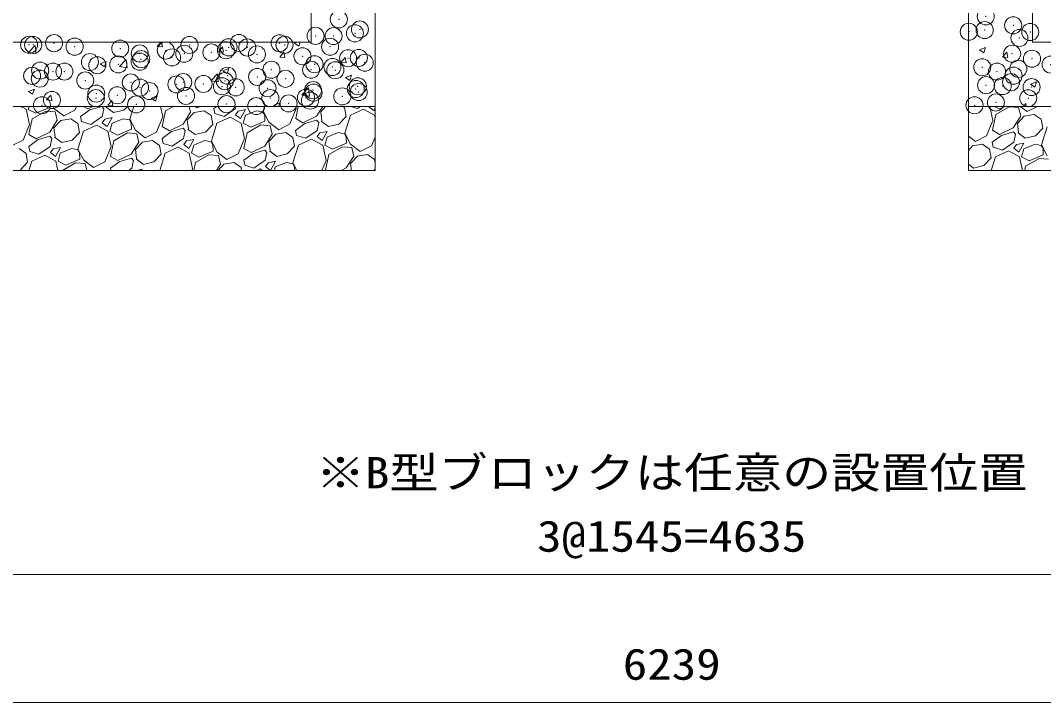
# Model space of a CAD drawing. Units: millimetres at full size; details may follow other scales. Extents: x -75200 to -41600, y 0 to 23760.
# Drawn here: x -52608 to -50211, y 13404 to 15002 of the extents above; entities that cross this region are included whole.
import ezdxf
from ezdxf.enums import TextEntityAlignment as Align

# ---------------------------------------------------------------- set-up
doc = ezdxf.new("R2010")
doc.units = ezdxf.units.MM
doc.header["$LTSCALE"] = 80.0044
doc.header["$PDMODE"] = 32
doc.header["$PDSIZE"] = 40
for name, color, linetype, lineweight in [('0_2', 4, 'Continuous', 13), ('寸法', 6, 'Continuous', 13), ('ﾊｯﾁﾝｸﾞ', 4, 'Continuous', 9)]:
    doc.layers.add(name, color=color, linetype=linetype, lineweight=lineweight)
doc.styles.add('ＭＳ ゴシック', font='')
doc.styles.get('ＭＳ ゴシック').set_extended_font_data('MS Gothic')

msp = doc.modelspace()

# ---------------------------------------------------------------- linework, layer by layer
at = {"layer": '0_2', "color": 7}
for points in [[(-54552.5, 15534), (-53327.5, 15534), (-53327.5, 14951), (-51927.5, 14951), (-51927.5, 15534), (-50237.5, 15534), (-50237.5, 14951), (-48837.5, 14951), (-48837.5, 15534), (-47612.5, 15534), (-47612.5, 15384), (-48687.5, 15384), (-48687.5, 14801), (-50387.5, 14801), (-50387.5, 15384), (-51777.5, 15384), (-51777.5, 14801), (-53477.5, 14801), (-53477.5, 15384), (-54552.5, 15384)], [(-53477.5, 14651), (-51777.5, 14651), (-51777.5, 14801), (-53477.5, 14801)], [(-48687.5, 14651), (-50387.5, 14651), (-50387.5, 14801), (-48687.5, 14801)]]:
    msp.add_lwpolyline(points, close=True, dxfattribs=at)
at = {"layer": '寸法'}
for p, q in [((-48765, 13704), (-53400, 13704)), ((-47963, 13404), (-54202, 13404))]:
    msp.add_line(p, q, dxfattribs=at)
at = {"layer": 'ﾊｯﾁﾝｸﾞ'}
for p, q in [((-52589.46, 14927.31), (-52573.89, 14943.55)), ((-52571.71, 14924.52), (-52573.92, 14943.51)), ((-52287.82, 14941.4), (-52279.77, 14951)), ((-52287.82, 14941.4), (-52275.87, 14940.35)), ((-52275.87, 14940.35), (-52277.84, 14951)), ((-52144.37, 14928.85), (-52134.73, 14940.34)), ((-52132.42, 14927.8), (-52134.73, 14940.34)), ((-51966.21, 14949.02), (-51961.06, 14951)), ((-51966.21, 14949.02), (-51956.26, 14942.31)), ((-51956.26, 14942.31), (-51953.34, 14951)), ((-50361.03, 14933.44), (-50347.03, 14938.82)), ((-50351.08, 14926.73), (-50347.03, 14938.82)), ((-52589.5, 14927.28), (-52571.71, 14924.52)), ((-52376.02, 14894.21), (-52360.44, 14910.44)), ((-52358.26, 14891.42), (-52360.47, 14910.41)), ((-52144.37, 14928.85), (-52132.42, 14927.8)), ((-52000.92, 14916.3), (-51991.28, 14927.79)), ((-52000.92, 14916.3), (-51988.97, 14915.25)), ((-51988.97, 14915.25), (-51991.28, 14927.79)), ((-51857.47, 14903.75), (-51847.83, 14915.24)), ((-51845.52, 14902.7), (-51847.83, 14915.24)), ((-50361.03, 14933.44), (-50351.08, 14926.73)), ((-50307.25, 14916.13), (-50297.6, 14927.62)), ((-50307.25, 14916.13), (-50295.29, 14915.09)), ((-50295.29, 14915.08), (-50297.61, 14927.62)), ((-52421.68, 14900.54), (-52407.67, 14905.91)), ((-52421.68, 14900.54), (-52411.73, 14893.83)), ((-52411.73, 14893.83), (-52407.67, 14905.91)), ((-52376.05, 14894.17), (-52358.26, 14891.42)), ((-52134.25, 14884.52), (-52120.25, 14889.89)), ((-52124.3, 14877.81), (-52120.25, 14889.89)), ((-51857.47, 14903.75), (-51845.51, 14902.7)), ((-52162.57, 14861.11), (-52146.99, 14877.34)), ((-52144.81, 14858.31), (-52147.02, 14877.31)), ((-52134.25, 14884.52), (-52124.3, 14877.81)), ((-51846.82, 14868.5), (-51832.82, 14873.88)), ((-51846.82, 14868.5), (-51836.88, 14861.79)), ((-51836.88, 14861.79), (-51832.82, 14873.88)), ((-52589.72, 14836.03), (-52575.72, 14841.41)), ((-52579.77, 14829.32), (-52575.72, 14841.41)), ((-52162.6, 14861.07), (-52144.81, 14858.31)), ((-51949.12, 14828), (-51933.54, 14844.24)), ((-51931.37, 14825.21), (-51933.57, 14844.2)), ((-50241.65, 14852.92), (-50227.65, 14858.3)), ((-50241.65, 14852.92), (-50231.7, 14846.21)), ((-50231.7, 14846.21), (-50227.65, 14858.29)), ((-52589.72, 14836.03), (-52579.77, 14829.32)), ((-52546.98, 14816.06), (-52537.34, 14827.55)), ((-52546.98, 14816.06), (-52535.02, 14815.02)), ((-52535.03, 14815.01), (-52537.34, 14827.55)), ((-52403.53, 14803.51), (-52393.88, 14815)), ((-52391.57, 14802.46), (-52393.89, 14815)), ((-52302.3, 14820.01), (-52288.29, 14825.39)), ((-52302.3, 14820.01), (-52292.35, 14813.3)), ((-52292.35, 14813.3), (-52288.29, 14825.39)), ((-51949.15, 14827.97), (-51931.36, 14825.21)), ((-52595.19, 14794.03), (-52607.98, 14801)), ((-52587.39, 14758.12), (-52595.19, 14794.03)), ((-52588.19, 14801), (-52590.15, 14793.71)), ((-52590.15, 14793.71), (-52572.05, 14784.76)), ((-52580.67, 14771.69), (-52549.15, 14789.89)), ((-52572.05, 14784.76), (-52539.64, 14798.62)), ((-52549.15, 14789.89), (-52527.09, 14788.08)), ((-52539.64, 14798.62), (-52539.68, 14801)), ((-52532.62, 14801), (-52530.08, 14796.06)), ((-52530.08, 14796.06), (-52507.08, 14778.62)), ((-52507.08, 14778.62), (-52480.92, 14792.11)), ((-52480.92, 14792.11), (-52477.27, 14801)), ((-52445.84, 14792.96), (-52467.48, 14777.23)), ((-52450.37, 14795.2), (-52460.52, 14801)), ((-52438.16, 14801), (-52450.37, 14795.2)), ((-52418.09, 14800.9), (-52445.84, 14792.96)), ((-52413.38, 14795.54), (-52418.09, 14800.9)), ((-52413.38, 14795.54), (-52417.29, 14777.11)), ((-52407.32, 14799.04), (-52390.24, 14786.26)), ((-52406.11, 14799.74), (-52406.26, 14801)), ((-52403.53, 14803.51), (-52391.57, 14802.47)), ((-52390.24, 14786.26), (-52366.13, 14792.1)), ((-52366.13, 14792.1), (-52357.65, 14801)), ((-52342.79, 14801), (-52352.32, 14770.98)), ((-52274.9, 14776.88), (-52280.14, 14801)), ((-52276.01, 14753.6), (-52268.19, 14790.45)), ((-52268.19, 14790.45), (-52249.92, 14801)), ((-52251.65, 14801), (-52250.43, 14802.45)), ((-52250.17, 14801), (-52250.43, 14802.45)), ((-52213.14, 14801), (-52209.65, 14787.07)), ((-52201.49, 14786.93), (-52177.89, 14790.85)), ((-52199.37, 14801), (-52194.59, 14797.38)), ((-52194.59, 14797.38), (-52187.56, 14801)), ((-52177.89, 14790.85), (-52161.52, 14779.29)), ((-52148.1, 14801), (-52154.99, 14795.99)), ((-52153.03, 14784.19), (-52154.99, 14795.99)), ((-52104.81, 14795.87), (-52131.29, 14777.34)), ((-52103.72, 14801), (-52104.81, 14795.87)), ((-52098.18, 14789.99), (-52104.57, 14781.46)), ((-52080.83, 14793.54), (-52098.18, 14789.99)), ((-52092.72, 14772.13), (-52080.83, 14793.54)), ((-52054.95, 14790.71), (-52081.29, 14780.34)), ((-52040.35, 14787.82), (-52054.95, 14790.71)), ((-52036.26, 14801), (-52039.83, 14789.73)), ((-52014.87, 14803.99), (-52000.87, 14809.37)), ((-52014.87, 14803.99), (-52010.43, 14801)), ((-52003.68, 14801), (-52000.87, 14809.37)), ((-51977.19, 14759.62), (-51962.41, 14795.63)), ((-51962.41, 14795.63), (-51963.58, 14801)), ((-51963.52, 14772.36), (-51957.44, 14801)), ((-51900.22, 14801), (-51914.93, 14777.78)), ((-51904.9, 14788.42), (-51893.32, 14801)), ((-51853.21, 14801), (-51849.03, 14798.05)), ((-51845.29, 14777.57), (-51849.03, 14798.05)), ((-51804.91, 14794.42), (-51835.4, 14780.05)), ((-51818.8, 14796.1), (-51834.36, 14801)), ((-51811.8, 14801), (-51818.8, 14796.1)), ((-51778.97, 14780.3), (-51804.91, 14794.42)), ((-51791.49, 14801), (-51792.08, 14800.21)), ((-51792.08, 14800.21), (-51780.23, 14790.89)), ((-51780.23, 14790.89), (-51777.5, 14795.81)), ((-50329.98, 14768.17), (-50337.11, 14801)), ((-50327.16, 14801), (-50314.64, 14794.81)), ((-50323.26, 14781.75), (-50291.74, 14799.95)), ((-50314.64, 14794.81), (-50300.16, 14801)), ((-50291.74, 14799.95), (-50269.68, 14798.13)), ((-50269.68, 14798.13), (-50264.73, 14778.36)), ((-50265.93, 14801), (-50249.67, 14788.67)), ((-50258.55, 14801), (-50252.47, 14807.33)), ((-50251.77, 14801), (-50252.51, 14807.3)), ((-50249.67, 14788.67), (-50225.76, 14801)), ((-52588.5, 14734.85), (-52580.67, 14771.69)), ((-52522.14, 14768.31), (-52539.9, 14740.27)), ((-52529.88, 14750.91), (-52513.98, 14768.17)), ((-52527.09, 14788.08), (-52522.14, 14768.31)), ((-52513.98, 14768.17), (-52490.38, 14772.1)), ((-52490.38, 14772.1), (-52474, 14760.54)), ((-52465.52, 14765.44), (-52467.48, 14777.23)), ((-52417.29, 14777.11), (-52443.78, 14758.59)), ((-52410.67, 14771.24), (-52417.06, 14762.7)), ((-52393.32, 14774.79), (-52410.67, 14771.24)), ((-52405.21, 14753.37), (-52393.32, 14774.79)), ((-52367.43, 14771.95), (-52393.78, 14761.59)), ((-52352.83, 14769.06), (-52367.43, 14771.95)), ((-52348.63, 14761.79), (-52352.83, 14769.06)), ((-52352.32, 14770.98), (-52338.83, 14744.81)), ((-52289.67, 14740.87), (-52274.9, 14776.88)), ((-52209.65, 14787.07), (-52227.41, 14759.03)), ((-52217.39, 14769.67), (-52201.49, 14786.93)), ((-52214.86, 14748.49), (-52217.39, 14769.67)), ((-52157.78, 14758.82), (-52161.52, 14779.29)), ((-52131.29, 14777.34), (-52153.03, 14784.19)), ((-52117.39, 14775.67), (-52147.89, 14761.29)), ((-52091.46, 14761.54), (-52117.39, 14775.67)), ((-52104.57, 14781.46), (-52092.72, 14772.13)), ((-52081.29, 14780.34), (-52086.42, 14761.22)), ((-52068.32, 14752.27), (-52035.91, 14766.13)), ((-52036.15, 14780.54), (-52040.35, 14787.82)), ((-52039.83, 14789.73), (-52026.35, 14763.57)), ((-52035.91, 14766.13), (-52036.15, 14780.54)), ((-51946.64, 14762.71), (-51963.52, 14772.36)), ((-51914.93, 14777.78), (-51946.64, 14762.71)), ((-51914.36, 14768.41), (-51942.11, 14760.47)), ((-51909.65, 14763.05), (-51914.36, 14768.41)), ((-51902.38, 14767.25), (-51904.9, 14788.42)), ((-51903.59, 14766.55), (-51886.51, 14753.77)), ((-51862.4, 14759.61), (-51845.29, 14777.57)), ((-51835.4, 14780.05), (-51848.59, 14738.49)), ((-51777.5, 14773.54), (-51778.97, 14780.3)), ((-50344.75, 14732.16), (-50329.98, 14768.17)), ((-50331.09, 14744.9), (-50323.26, 14781.75)), ((-50264.73, 14778.36), (-50282.49, 14750.32)), ((-50272.47, 14760.96), (-50256.57, 14778.22)), ((-50256.57, 14778.22), (-50232.97, 14782.15)), ((-50232.97, 14782.15), (-50216.59, 14770.59)), ((-50212.86, 14750.11), (-50216.59, 14770.59)), ((-52602.16, 14722.11), (-52587.39, 14758.12)), ((-52527.35, 14729.74), (-52529.88, 14750.91)), ((-52470.27, 14740.06), (-52474, 14760.54)), ((-52460.38, 14742.54), (-52473.56, 14700.98)), ((-52443.78, 14758.59), (-52465.52, 14765.44)), ((-52429.88, 14756.91), (-52460.38, 14742.54)), ((-52403.94, 14742.79), (-52429.88, 14756.91)), ((-52417.06, 14762.7), (-52405.21, 14753.37)), ((-52396.14, 14706.88), (-52403.94, 14742.79)), ((-52393.78, 14761.59), (-52398.91, 14742.46)), ((-52398.91, 14742.46), (-52380.81, 14733.51)), ((-52380.81, 14733.51), (-52348.4, 14747.38)), ((-52348.4, 14747.38), (-52348.63, 14761.79)), ((-52338.83, 14744.81), (-52315.83, 14727.38)), ((-52259.12, 14743.95), (-52276.01, 14753.6)), ((-52227.41, 14759.03), (-52259.12, 14743.95)), ((-52226.85, 14749.65), (-52254.6, 14741.72)), ((-52222.14, 14744.29), (-52226.85, 14749.65)), ((-52222.14, 14744.29), (-52226.05, 14725.87)), ((-52216.08, 14747.79), (-52199, 14735.02)), ((-52174.89, 14740.86), (-52157.78, 14758.82)), ((-52147.89, 14761.29), (-52161.08, 14719.73)), ((-52083.66, 14725.63), (-52091.46, 14761.54)), ((-52086.42, 14761.22), (-52068.32, 14752.27)), ((-52076.94, 14739.21), (-52045.42, 14757.41)), ((-52045.42, 14757.41), (-52023.36, 14755.6)), ((-52026.35, 14763.57), (-52003.35, 14746.13)), ((-52023.36, 14755.6), (-52018.41, 14735.82)), ((-52003.35, 14746.13), (-51977.19, 14759.62)), ((-51942.11, 14760.47), (-51963.75, 14744.75)), ((-51961.79, 14732.95), (-51963.75, 14744.75)), ((-51913.56, 14744.62), (-51940.05, 14726.1)), ((-51909.65, 14763.05), (-51913.56, 14744.62)), ((-51889.59, 14742.3), (-51906.94, 14738.75)), ((-51901.47, 14720.89), (-51889.59, 14742.3)), ((-51886.51, 14753.77), (-51862.4, 14759.61)), ((-50314.2, 14735.25), (-50331.09, 14744.9)), ((-50282.49, 14750.32), (-50314.2, 14735.25)), ((-50269.94, 14739.79), (-50272.47, 14760.96)), ((-50229.97, 14732.15), (-50212.86, 14750.11)), ((-50202.97, 14752.59), (-50216.15, 14711.03)), ((-52627.5, 14709.04), (-52602.16, 14722.11)), ((-52567.09, 14722.96), (-52588.72, 14707.23)), ((-52571.61, 14725.2), (-52588.5, 14734.85)), ((-52539.9, 14740.27), (-52571.61, 14725.2)), ((-52539.34, 14730.9), (-52567.09, 14722.96)), ((-52534.62, 14725.54), (-52539.34, 14730.9)), ((-52534.62, 14725.54), (-52538.54, 14707.11)), ((-52528.56, 14729.04), (-52511.49, 14716.26)), ((-52511.49, 14716.26), (-52487.38, 14722.1)), ((-52487.38, 14722.1), (-52470.27, 14740.06)), ((-52397.25, 14683.6), (-52389.43, 14720.45)), ((-52389.43, 14720.45), (-52357.91, 14738.65)), ((-52357.91, 14738.65), (-52335.85, 14736.84)), ((-52335.85, 14736.84), (-52330.9, 14717.07)), ((-52322.73, 14716.93), (-52299.13, 14720.85)), ((-52315.83, 14727.38), (-52289.67, 14740.87)), ((-52299.13, 14720.85), (-52282.76, 14709.29)), ((-52254.6, 14741.72), (-52276.24, 14725.99)), ((-52274.27, 14714.19), (-52276.24, 14725.99)), ((-52226.05, 14725.87), (-52252.54, 14707.34)), ((-52219.42, 14719.99), (-52225.81, 14711.46)), ((-52202.08, 14723.54), (-52219.42, 14719.99)), ((-52213.96, 14702.13), (-52202.08, 14723.54)), ((-52176.19, 14720.71), (-52202.54, 14710.34)), ((-52199, 14735.02), (-52174.89, 14740.86)), ((-52161.59, 14717.82), (-52176.19, 14720.71)), ((-52161.08, 14719.73), (-52147.59, 14693.57)), ((-52098.43, 14689.62), (-52083.66, 14725.63)), ((-52084.77, 14702.36), (-52076.94, 14739.21)), ((-52018.41, 14735.82), (-52036.17, 14707.78)), ((-52026.14, 14718.42), (-52010.25, 14735.68)), ((-52023.62, 14697.25), (-52026.14, 14718.42)), ((-52010.25, 14735.68), (-51986.65, 14739.61)), ((-51986.65, 14739.61), (-51970.27, 14728.05)), ((-51966.53, 14707.57), (-51970.27, 14728.05)), ((-51940.05, 14726.1), (-51961.79, 14732.95)), ((-51926.15, 14724.42), (-51956.65, 14710.05)), ((-51900.21, 14710.3), (-51926.15, 14724.42)), ((-51906.94, 14738.75), (-51913.32, 14730.21)), ((-51913.32, 14730.21), (-51901.47, 14720.89)), ((-51890.05, 14729.1), (-51895.17, 14709.98)), ((-51863.7, 14739.46), (-51890.05, 14729.1)), ((-51849.1, 14736.58), (-51863.7, 14739.46)), ((-51844.9, 14729.3), (-51849.1, 14736.58)), ((-51848.59, 14738.49), (-51835.1, 14712.33)), ((-51844.66, 14714.89), (-51844.9, 14729.3)), ((-51785.94, 14708.38), (-51777.5, 14728.96)), ((-50387.5, 14731.25), (-50370.91, 14718.67)), ((-50370.91, 14718.67), (-50344.75, 14732.16)), ((-50309.68, 14733.01), (-50331.31, 14717.29)), ((-50281.93, 14740.95), (-50309.68, 14733.01)), ((-50277.21, 14735.59), (-50281.93, 14740.95)), ((-50277.21, 14735.59), (-50281.13, 14717.16)), ((-50271.15, 14739.09), (-50254.08, 14726.31)), ((-50254.08, 14726.31), (-50229.97, 14732.15)), ((-52611.62, 14702.1), (-52595.25, 14690.54)), ((-52586.76, 14695.44), (-52588.72, 14707.23)), ((-52565.02, 14688.59), (-52586.76, 14695.44)), ((-52538.54, 14707.11), (-52565.02, 14688.59)), ((-52531.91, 14701.24), (-52538.3, 14692.7)), ((-52514.56, 14704.79), (-52531.91, 14701.24)), ((-52526.45, 14683.37), (-52514.56, 14704.79)), ((-52488.68, 14701.95), (-52515.02, 14691.59)), ((-52474.08, 14699.06), (-52488.68, 14701.95)), ((-52469.88, 14691.79), (-52474.08, 14699.06)), ((-52473.56, 14700.98), (-52460.08, 14674.81)), ((-52410.92, 14670.87), (-52396.14, 14706.88)), ((-52330.9, 14717.07), (-52348.66, 14689.03)), ((-52338.63, 14699.67), (-52322.73, 14716.93)), ((-52336.11, 14678.49), (-52338.63, 14699.67)), ((-52279.02, 14688.82), (-52282.76, 14709.29)), ((-52252.54, 14707.34), (-52274.27, 14714.19)), ((-52238.64, 14705.67), (-52269.13, 14691.29)), ((-52212.7, 14691.54), (-52238.64, 14705.67)), ((-52225.81, 14711.46), (-52213.96, 14702.13)), ((-52202.54, 14710.34), (-52207.66, 14691.22)), ((-52189.56, 14682.27), (-52157.15, 14696.13)), ((-52157.39, 14710.54), (-52161.59, 14717.82)), ((-52157.15, 14696.13), (-52157.39, 14710.54)), ((-52067.88, 14692.71), (-52084.77, 14702.36)), ((-52036.17, 14707.78), (-52067.88, 14692.71)), ((-52035.61, 14698.41), (-52063.36, 14690.47)), ((-52030.89, 14693.05), (-52035.61, 14698.41)), ((-52024.83, 14696.55), (-52007.76, 14683.77)), ((-51983.65, 14689.61), (-51966.53, 14707.57)), ((-51956.65, 14710.05), (-51969.83, 14668.49)), ((-51892.41, 14674.39), (-51900.21, 14710.3)), ((-51895.17, 14709.98), (-51877.08, 14701.03)), ((-51885.7, 14687.96), (-51854.18, 14706.16)), ((-51877.08, 14701.03), (-51844.66, 14714.89)), ((-51854.18, 14706.16), (-51832.11, 14704.35)), ((-51835.1, 14712.33), (-51812.1, 14694.89)), ((-51832.11, 14704.35), (-51827.16, 14684.58)), ((-51812.1, 14694.89), (-51785.94, 14708.38)), ((-50387.5, 14714.46), (-50385.97, 14708.36)), ((-50385.97, 14708.36), (-50387.5, 14705.95)), ((-50387.5, 14697.7), (-50377.81, 14708.22)), ((-50377.81, 14708.22), (-50354.21, 14712.15)), ((-50354.21, 14712.15), (-50337.84, 14700.59)), ((-50334.1, 14680.11), (-50337.84, 14700.59)), ((-50329.35, 14705.49), (-50331.31, 14717.29)), ((-50307.61, 14698.64), (-50329.35, 14705.49)), ((-50293.71, 14696.96), (-50324.21, 14682.59)), ((-50281.13, 14717.16), (-50307.61, 14698.64)), ((-50267.78, 14682.84), (-50293.71, 14696.96)), ((-50274.5, 14711.29), (-50280.89, 14702.75)), ((-50280.89, 14702.75), (-50269.04, 14693.43)), ((-50257.15, 14714.84), (-50274.5, 14711.29)), ((-50269.04, 14693.43), (-50257.15, 14714.84)), ((-50257.61, 14701.64), (-50262.74, 14682.51)), ((-50231.27, 14712), (-50257.61, 14701.64)), ((-50216.67, 14709.11), (-50231.27, 14712)), ((-50212.47, 14701.84), (-50216.67, 14709.11)), ((-50216.15, 14711.03), (-50202.67, 14684.87)), ((-50212.23, 14687.43), (-50212.47, 14701.84)), ((-52608.62, 14652.1), (-52591.51, 14670.06)), ((-52591.51, 14670.06), (-52595.25, 14690.54)), ((-52581.62, 14672.54), (-52588.45, 14651)), ((-52551.12, 14686.91), (-52581.62, 14672.54)), ((-52525.19, 14672.79), (-52551.12, 14686.91)), ((-52538.3, 14692.7), (-52526.45, 14683.37)), ((-52520.45, 14651), (-52525.19, 14672.79)), ((-52515.02, 14691.59), (-52520.15, 14672.46)), ((-52520.15, 14672.46), (-52502.05, 14663.51)), ((-52502.05, 14663.51), (-52469.64, 14677.38)), ((-52469.64, 14677.38), (-52469.88, 14691.79)), ((-52460.08, 14674.81), (-52437.08, 14657.38)), ((-52437.08, 14657.38), (-52410.92, 14670.87)), ((-52375.84, 14671.72), (-52397.48, 14655.99)), ((-52380.37, 14673.95), (-52397.25, 14683.6)), ((-52348.66, 14689.03), (-52380.37, 14673.95)), ((-52348.09, 14679.65), (-52375.84, 14671.72)), ((-52343.38, 14674.29), (-52348.09, 14679.65)), ((-52343.38, 14674.29), (-52347.29, 14655.87)), ((-52337.32, 14677.79), (-52320.24, 14665.02)), ((-52320.24, 14665.02), (-52296.13, 14670.86)), ((-52296.13, 14670.86), (-52279.02, 14688.82)), ((-52269.13, 14691.29), (-52281.92, 14651)), ((-52204.9, 14655.63), (-52212.7, 14691.54)), ((-52207.66, 14691.22), (-52189.56, 14682.27)), ((-52198.19, 14669.21), (-52166.66, 14687.41)), ((-52166.66, 14687.41), (-52144.6, 14685.6)), ((-52147.59, 14693.57), (-52124.59, 14676.13)), ((-52144.6, 14685.6), (-52139.65, 14665.82)), ((-52124.59, 14676.13), (-52098.43, 14689.62)), ((-52063.36, 14690.47), (-52084.99, 14674.75)), ((-52083.03, 14662.95), (-52084.99, 14674.75)), ((-52034.81, 14674.62), (-52061.29, 14656.1)), ((-52030.89, 14693.05), (-52034.81, 14674.62)), ((-52010.83, 14672.3), (-52028.18, 14668.75)), ((-52022.66, 14651), (-52010.83, 14672.3)), ((-52007.76, 14683.77), (-51983.65, 14689.61)), ((-51902.01, 14651), (-51892.41, 14674.39)), ((-51893.52, 14651.12), (-51885.7, 14687.96)), ((-51827.16, 14684.58), (-51844.93, 14656.54)), ((-51834.9, 14667.18), (-51819, 14684.44)), ((-51819, 14684.44), (-51795.4, 14688.37)), ((-51795.4, 14688.37), (-51779.03, 14676.8)), ((-51777.5, 14668.43), (-51779.03, 14676.8)), ((-50351.21, 14662.15), (-50334.1, 14680.11)), ((-50324.21, 14682.59), (-50334.23, 14651)), ((-50260.86, 14651), (-50267.78, 14682.84)), ((-50262.74, 14682.51), (-50244.64, 14673.57)), ((-50253.26, 14660.5), (-50221.74, 14678.7)), ((-50244.64, 14673.57), (-50212.23, 14687.43)), ((-50221.74, 14678.7), (-50199.68, 14676.89)), ((-52509.72, 14651), (-52479.15, 14668.65)), ((-52479.15, 14668.65), (-52457.09, 14666.84)), ((-52457.09, 14666.84), (-52453.12, 14651)), ((-52396.65, 14651), (-52397.48, 14655.99)), ((-52347.29, 14655.87), (-52354.25, 14651)), ((-52323.32, 14653.54), (-52335.75, 14651)), ((-52324.73, 14651), (-52323.32, 14653.54)), ((-52206.8, 14651), (-52204.9, 14655.63)), ((-52202.05, 14651), (-52198.19, 14669.21)), ((-52139.65, 14665.82), (-52149.04, 14651)), ((-52145.01, 14651), (-52131.49, 14665.68)), ((-52131.49, 14665.68), (-52107.89, 14669.61)), ((-52107.89, 14669.61), (-52091.52, 14658.05)), ((-52090.23, 14651), (-52091.52, 14658.05)), ((-52061.29, 14656.1), (-52083.03, 14662.95)), ((-52047.39, 14654.42), (-52054.66, 14651)), ((-52041.1, 14651), (-52047.39, 14654.42)), ((-52028.18, 14668.75), (-52034.57, 14660.21)), ((-52034.57, 14660.21), (-52022.86, 14651)), ((-52011.29, 14659.1), (-52013.46, 14651)), ((-51984.95, 14669.46), (-52011.29, 14659.1)), ((-51970.35, 14666.58), (-51984.95, 14669.46)), ((-51966.15, 14659.3), (-51970.35, 14666.58)), ((-51969.83, 14668.49), (-51960.82, 14651)), ((-51966.01, 14651), (-51966.15, 14659.3)), ((-51893.32, 14651), (-51893.52, 14651.12)), ((-51844.93, 14656.54), (-51856.58, 14651)), ((-51832.97, 14651), (-51834.9, 14667.18)), ((-51780.37, 14651), (-51777.5, 14654.01)), ((-50387.5, 14665.42), (-50375.32, 14656.31)), ((-50375.32, 14656.31), (-50351.21, 14662.15)), ((-50255.28, 14651), (-50253.26, 14660.5))]:
    msp.add_line(p, q, dxfattribs=at)
for p in [(-50346.71, 15011.9), (-51862.4, 15004.88), (-50282.46, 14990.82), (-51916.97, 14966.16), (-51874.83, 14965.53), (-51824.76, 14972.12), (-51813.1, 14981.15), (-50386.34, 14975.82), (-50349.27, 14979.64), (-50242.5, 14975.13), (-52588.1, 14945.31), (-52578.59, 14944.84), (-52529.71, 14948.97), (-52481.33, 14940.8), (-52212.31, 14944.82), (-52120.68, 14939.27), (-52096.44, 14949.62), (-52076.88, 14938.93), (-52001.14, 14948.9), (-51989.68, 14945.11), (-51882.92, 14940.59), (-50267.8, 14961.24), (-52374.57, 14936.28), (-52328.95, 14924.8), (-52267.8, 14931.77), (-52253.26, 14915.71), (-52224.56, 14924.27), (-52161.04, 14927.26), (-52126.95, 14932.34), (-52054.27, 14922.75), (-51947.51, 14918.24), (-51840.75, 14913.73), (-51815.53, 14914.57), (-50284.9, 14924.24), (-52445.59, 14904.78), (-52428.27, 14897.39), (-52379.07, 14899.15), (-52329.01, 14905.74), (-52325.58, 14911.47), (-51919.41, 14899.58), (-51877.37, 14893.24), (-51801.63, 14903.21), (-50354.96, 14892.57), (-50238.33, 14912.59), (-50194.6, 14898.92), (-52581.13, 14872.55), (-52563.29, 14866), (-52562.22, 14884.76), (-52532.15, 14882.39), (-52505.39, 14882.52), (-52123.12, 14872.69), (-52053.75, 14870.02), (-52020.43, 14886.77), (-51927.44, 14886.65), (-51870.66, 14885.55), (-50320.41, 14882.35), (-50281.45, 14872.93), (-50270.34, 14888.95), (-52456.53, 14861.49), (-52349.76, 14856.98), (-52328.01, 14844.89), (-52243, 14852.47), (-52226.99, 14857.7), (-52179.56, 14853.46), (-52136.23, 14847.95), (-52129.5, 14860.05), (-52103.93, 14845.51), (-52029.47, 14843.44), (-51987.3, 14865.53), (-51817.96, 14847.99), (-50346.04, 14850.58), (-50307.04, 14848.65), (-50287.33, 14857.66), (-50239.28, 14846.06), (-52431.69, 14820.27), (-52430.7, 14830.81), (-52381.62, 14826.86), (-52305.87, 14836.83), (-52220.57, 14825.49), (-52022.86, 14820.19), (-51939.37, 14821.62), (-51922.71, 14838.93), (-51921.84, 14833), (-51854.24, 14824.33), (-51822.74, 14841.64), (-51815.94, 14834.42), (-50247.21, 14820.04), (-52558, 14803.64), (-52534.58, 14815.81), (-52337.21, 14805.47), (-52125.55, 14806.11), (-52056.01, 14801.6), (-51980.05, 14807.77), (-51929.99, 14814.36), (-50373.02, 14803.47), (-50322.96, 14810.06)]:
    msp.add_point(p, dxfattribs=at)

# ---------------------------------------------------------------- texts
at = {"layer": '寸法', "color": 3, "style": 'ＭＳ ゴシック', "width": 1.15}
msp.add_text('※B型ブロックは任意の設置位置', height=73.31, dxfattribs=at).set_placement((-51082.5, 13884), align=Align.BOTTOM_CENTER)
at = {"layer": '寸法', "style": 'ＭＳ ゴシック', "width": 1.15}
for s, p in [('3@1545=4635', (-51082.5, 13794)), ('6239', (-51082.5, 13494))]:
    msp.add_text(s, height=73.31, dxfattribs=at).set_placement(p, align=Align.MIDDLE_CENTER)

doc.saveas('drawing.dxf')
